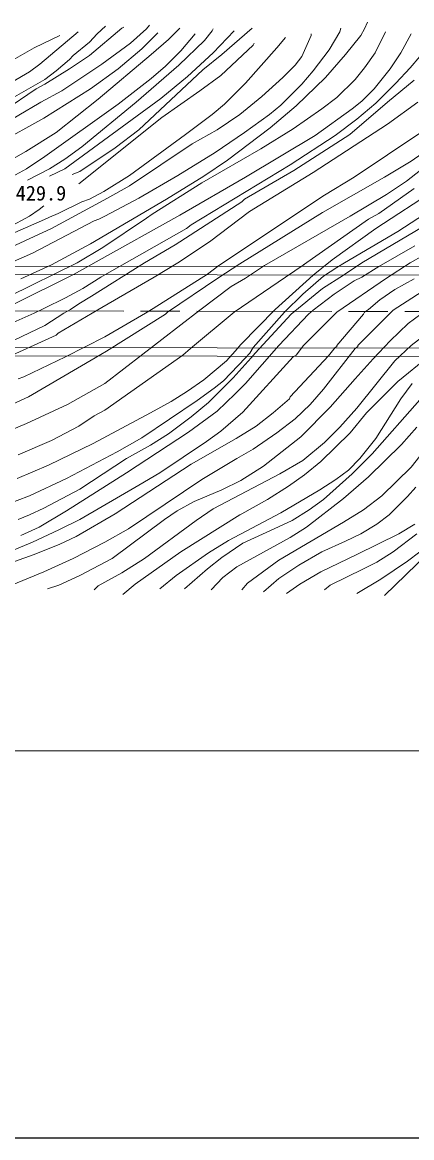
# Model space of a CAD drawing. Units: millimetres, scale not verified. Extents: x 40000 to 680000, y 20000 to 380000.
# Drawn here: x 207925 to 242554, y 205000 to 304349 of the extents above; entities that cross this region are included whole.
import ezdxf
from ezdxf.enums import TextEntityAlignment as Align

# ---------------------------------------------------------------- set-up
doc = ezdxf.new("R2010")
doc.units = ezdxf.units.MM
doc.header["$LTSCALE"] = 1000
doc.linetypes.add('CHAIN', pattern=[18.5, 12, -1.5, 3.5, -1.5])
for name, color, linetype, lineweight in [('M-BGD', 7, 'Continuous', 13), ('M-BMK', 2, 'CHAIN', 13), ('M-STR-HTXT', 7, 'Continuous', 13), ('M-TTL-BAND', 7, 'Continuous', 25)]:
    doc.layers.add(name, color=color, linetype=linetype, lineweight=lineweight)
doc.styles.add('ＭＳ ゴシック', font='')
doc.styles.get('ＭＳ ゴシック').set_extended_font_data('MS Gothic')

msp = doc.modelspace()

# ---------------------------------------------------------------- linework, layer by layer
at = {"layer": 'M-BGD'}
for p, q in [((214572, 303333), (215334, 304010)), ((218974, 303756), (219228, 304095)), ((238363, 303756), (238617, 304349)), ((211270, 303163), (208984, 302063)), ((209492, 300623), (212878, 303502)), ((213894, 301385), (216773, 303841)), ((213894, 302571), (214572, 303333)), ((216773, 303841), (216942, 303925)), ((217535, 302486), (218974, 303756)), ((219990, 303417), (218551, 301978)), ((221938, 303841), (220922, 302825)), ((222022, 301809), (223292, 303333)), ((224139, 302740), (224816, 303587)), ((224816, 303587), (224901, 303756)), ((224901, 301639), (226764, 303587)), ((225663, 301470), (228372, 303841)), ((232775, 301301), (233622, 303163)), ((233622, 303163), (233622, 303333)), ((235230, 301893), (236162, 303502)), ((236162, 303502), (236246, 303841)), ((236670, 301470), (238024, 303163)), ((238024, 303163), (238363, 303756)), ((239294, 301639), (240226, 303502)), ((241580, 301639), (242512, 303333)), ((208984, 302063), (206274, 300539)), ((212455, 301385), (213894, 302571)), ((214995, 300623), (217535, 302486)), ((220922, 302825), (219398, 301470)), ((221853, 300539), (224139, 302740)), ((225578, 299607), (228457, 302317)), ((227780, 298930), (230574, 302063)), ((228457, 302317), (228542, 302486)), ((230574, 302063), (231336, 302994)), ((210931, 300031), (212116, 301047)), ((212116, 300200), (213894, 301385)), ((212116, 301047), (212455, 301385)), ((219398, 301470), (214656, 297491)), ((218551, 301978), (216434, 300200)), ((220668, 300454), (222022, 301809)), ((222615, 299523), (224901, 301639)), ((223970, 300115), (225663, 301470)), ((232182, 300539), (232775, 301301)), ((233791, 300031), (235230, 301893)), ((234892, 299438), (236670, 301470)), ((238363, 300285), (239294, 301639)), ((240649, 300200), (241580, 301639)), ((243274, 301301), (242427, 300285)), ((208560, 299946), (209492, 300623)), ((209915, 298845), (212116, 300200)), ((211439, 298253), (214995, 300623)), ((216434, 300200), (213979, 298422)), ((218043, 297237), (221853, 300539)), ((218297, 294781), (223970, 300115)), ((219398, 299353), (220668, 300454)), ((231082, 299438), (232182, 300539)), ((237516, 299269), (238363, 300285)), ((239210, 298422), (240649, 300200)), ((242427, 300285), (241157, 298930)), ((205512, 296729), (209915, 299269)), ((205682, 298253), (208560, 299946)), ((209915, 299269), (210931, 300031)), ((216434, 297067), (219398, 299353)), ((220244, 297575), (222615, 299523)), ((223716, 298253), (225578, 299607)), ((229219, 297745), (231082, 299438)), ((232267, 296898), (234892, 299438)), ((232775, 298845), (233791, 300031)), ((235908, 297660), (237516, 299269)), ((242766, 299184), (240395, 297237)), ((209153, 298422), (206274, 296475)), ((209915, 298845), (209153, 298422)), ((209576, 297237), (211439, 298253)), ((213979, 298422), (209830, 295797)), ((220329, 295882), (223716, 298253)), ((225917, 297067), (227780, 298930)), ((230912, 296983), (232775, 298845)), ((238109, 297321), (239210, 298422)), ((241157, 298930), (239379, 297152)), ((209407, 297152), (202464, 293088)), ((209576, 297237), (209407, 297152)), ((209915, 292411), (216434, 297067)), ((214656, 297491), (210931, 294527)), ((211693, 291310), (220244, 297575)), ((213217, 293257), (218043, 297237)), ((224816, 296136), (225917, 297067)), ((227272, 296136), (229219, 297745)), ((234553, 296644), (235908, 297660)), ((240395, 297237), (237044, 294358)), ((237262, 296644), (238109, 297321)), ((239379, 297152), (237686, 295713)), ((243104, 297237), (240395, 295289)), ((222446, 294358), (224816, 296136)), ((225240, 294781), (227272, 296136)), ((227695, 294527), (229896, 296136)), ((229896, 296136), (230912, 296983)), ((229981, 294951), (232267, 296898)), ((232013, 294866), (234553, 296644)), ((233960, 294273), (237262, 296644)), ((209830, 295797), (203565, 292326)), ((212936, 289968), (220329, 295882)), ((240395, 295289), (233791, 290971)), ((237686, 295713), (235738, 294273)), ((210931, 294527), (208222, 292834)), ((216180, 293173), (218297, 294781)), ((217450, 290717), (222446, 294358)), ((223038, 293511), (225240, 294781)), ((225070, 292749), (227695, 294527)), ((226171, 292072), (229981, 294951)), ((227780, 290548), (233960, 294273)), ((229134, 293088), (232013, 294866)), ((235738, 294273), (231759, 291649)), ((232077, 291163), (237044, 294358)), ((237432, 290548), (243358, 294527)), ((211693, 292157), (213217, 293257)), ((213048, 291056), (216180, 293173)), ((217450, 289786), (223038, 293511)), ((223885, 290040), (229134, 293088)), ((244459, 293342), (242512, 291987)), ((208222, 292834), (204920, 290971)), ((209915, 292411), (208306, 291310)), ((210338, 291310), (211693, 292157)), ((221768, 290717), (225070, 292749)), ((244882, 292411), (242088, 290209)), ((208306, 291310), (206020, 290040)), ((208391, 290294), (210338, 291310)), ((210338, 290633), (211693, 291310)), ((231759, 291649), (222954, 286315)), ((224054, 290633), (226171, 292072)), ((227695, 288601), (232077, 291163)), ((242512, 291987), (240141, 290548)), ((212370, 290802), (213048, 291056)), ((215164, 289278), (217450, 290717)), ((218297, 288685), (221768, 290717)), ((220752, 288601), (224054, 290633)), ((221938, 287161), (227780, 290548)), ((233791, 290971), (228118, 287500)), ((240141, 290548), (234638, 287415)), ((234807, 288939), (237432, 290548)), ((242088, 290209), (240310, 289024)), ((213894, 288601), (215164, 289278)), ((215503, 288685), (217450, 289786)), ((219482, 287246), (223885, 290040)), ((245052, 289701), (239379, 285976)), ((239633, 287331), (242766, 289532)), ((210508, 285976), (215503, 288685)), ((211100, 287331), (213217, 288347)), ((213217, 288347), (213894, 288601)), ((213979, 284621), (220752, 288601)), ((215249, 287077), (218297, 288685)), ((221514, 284537), (227441, 288347)), ((225409, 282674), (234807, 288939)), ((227441, 288347), (227695, 288601)), ((240310, 289024), (237093, 287077)), ((209407, 287669), (208560, 287077)), ((209830, 288008), (209407, 287669)), ((210338, 286992), (211100, 287331)), ((221938, 287161), (214487, 283013)), ((219482, 287246), (218974, 286907)), ((228118, 287500), (224562, 284791)), ((234638, 287415), (227272, 282843)), ((238702, 286823), (239633, 287331)), ((243697, 287246), (241326, 285722)), ((200856, 282843), (210169, 286907)), ((208560, 287077), (206698, 286061)), ((214318, 286653), (208814, 283775)), ((210169, 286907), (210338, 286992)), ((214741, 286823), (214318, 286653)), ((214741, 286823), (215249, 287077)), ((218974, 286907), (215080, 284283)), ((222954, 286315), (222530, 285976)), ((237093, 287077), (229473, 282674)), ((232944, 282759), (238702, 286823)), ((244290, 286569), (238109, 282928)), ((210508, 285976), (204073, 283013)), ((222530, 285976), (215672, 282081)), ((239379, 285976), (235484, 283182)), ((241326, 285722), (236585, 282928)), ((210508, 282759), (213979, 284621)), ((215080, 284283), (212794, 282928)), ((218805, 282928), (221514, 284537)), ((224562, 284791), (221768, 282928)), ((242850, 284452), (239633, 282589)), ((245983, 284960), (242427, 282928)), ((208814, 283775), (206867, 282928)), ((235484, 283182), (233791, 281827)), ((167950, 282695), (268756, 282551)), ((206782, 279965), (212794, 282928)), ((207798, 281489), (210508, 282759)), ((214487, 283013), (212540, 281912)), ((214064, 279965), (218805, 282928)), ((219652, 281658), (221768, 282928)), ((224393, 281912), (225409, 282674)), ((225324, 281573), (227272, 282843)), ((227780, 281573), (229473, 282674)), ((232986, 282788), (231336, 281658)), ((234722, 281743), (235908, 282505)), ((235908, 282505), (236585, 282928)), ((236500, 281827), (238121, 282935)), ((238109, 281658), (239633, 282589)), ((240310, 281573), (242427, 282928)), ((167948, 281945), (268755, 281801)), ((207121, 279203), (212540, 281912)), ((213302, 280642), (214910, 281658)), ((214910, 281658), (215672, 282081)), ((214995, 278949), (219652, 281658)), ((219567, 278864), (224393, 281912)), ((220837, 278525), (225324, 281573)), ((226510, 280811), (227780, 281573)), ((226764, 278525), (231336, 281658)), ((230404, 278779), (233791, 281827)), ((232860, 280134), (234722, 281743)), ((234638, 280642), (236500, 281827)), ((235654, 280134), (237432, 281319)), ((235908, 278525), (240310, 281573)), ((237432, 281319), (238109, 281658)), ((245729, 281827), (240903, 278695)), ((241072, 280557), (242766, 281489)), ((211778, 279795), (213302, 280642)), ((223716, 278695), (226510, 280811)), ((231844, 278356), (234638, 280642)), ((239718, 279626), (241072, 280557)), ((209830, 278864), (211778, 279795)), ((212963, 279287), (212201, 278779)), ((212963, 279287), (214064, 279965)), ((231251, 278525), (232860, 280134)), ((233791, 278695), (235654, 280134)), ((238702, 278779), (239718, 279626)), ((205343, 276832), (208984, 278441)), ((208984, 278441), (209830, 278864)), ((209915, 277340), (211608, 278441)), ((211100, 276663), (214148, 278441)), ((212201, 278779), (211608, 278441)), ((214148, 278441), (214995, 278949)), ((215249, 272175), (223716, 278695)), ((215249, 276324), (218890, 278441)), ((215418, 275054), (220668, 278356)), ((218890, 278441), (219567, 278864)), ((220668, 278356), (220837, 278525)), ((226764, 278525), (222869, 275308)), ((227356, 275647), (230404, 278779)), ((228457, 275393), (231251, 278525)), ((228626, 274885), (231844, 278356)), ((230743, 275562), (233368, 278356)), ((235908, 278525), (232944, 275562)), ((233368, 278356), (233791, 278695)), ((235908, 275562), (238278, 278356)), ((240903, 278695), (237770, 275562)), ((238278, 278356), (238363, 278525)), ((238363, 278525), (238702, 278779)), ((242258, 277509), (243358, 278356)), ((202126, 273615), (209915, 277340)), ((240649, 275985), (242258, 277509)), ((210931, 276493), (206698, 274546)), ((210931, 276493), (211100, 276663)), ((215249, 276324), (211778, 274546)), ((242512, 275562), (244459, 277086)), ((167937, 275445), (268747, 275301)), ((222869, 275308), (222192, 274715)), ((226848, 275054), (227356, 275647)), ((227780, 272175), (230743, 275562)), ((228167, 274885), (228457, 275393)), ((232267, 274715), (232944, 275562)), ((234722, 271667), (237516, 275308)), ((235146, 274631), (235738, 275393)), ((235738, 275393), (235908, 275477)), ((235908, 275477), (235908, 275562)), ((237516, 275308), (237770, 275477)), ((237770, 275562), (237770, 275477)), ((239125, 274377), (240649, 275985)), ((241072, 274207), (242512, 275562)), ((167936, 274695), (268746, 274551)), ((208052, 272768), (211778, 274546)), ((208476, 270990), (214402, 274461)), ((215418, 275054), (214402, 274461)), ((215249, 269805), (222192, 274715)), ((224054, 272514), (226086, 274207)), ((225832, 272429), (227780, 274461)), ((226086, 274207), (226848, 275054)), ((226679, 272683), (228288, 274461)), ((227526, 269635), (232013, 274546)), ((227780, 274461), (228167, 274885)), ((228288, 274461), (228626, 274885)), ((231759, 270990), (235146, 274631)), ((232013, 274546), (232267, 274715)), ((237516, 272599), (239125, 274377)), ((237686, 269974), (241072, 274207)), ((241326, 272345), (244036, 274546)), ((207544, 272599), (208052, 272768)), ((222615, 271498), (224054, 272514)), ((224478, 270482), (226679, 272683)), ((224986, 271752), (225832, 272429)), ((235315, 270059), (237516, 272599)), ((240734, 271752), (241326, 272345)), ((211947, 270313), (215249, 272175)), ((221176, 270567), (222615, 271498)), ((223462, 270651), (224986, 271752)), ((225240, 269720), (226848, 271244)), ((226848, 271244), (227780, 272175)), ((233537, 270313), (234722, 271667)), ((238532, 269551), (240734, 271752)), ((241580, 270821), (242596, 272175)), ((206613, 270143), (208476, 270990)), ((208306, 268619), (211947, 270313)), ((218551, 267349), (223462, 270651)), ((219313, 269551), (221176, 270567)), ((222954, 269212), (224478, 270482)), ((230235, 269551), (231674, 270821)), ((231674, 270821), (231759, 270990)), ((232182, 269043), (233537, 270313)), ((239040, 265910), (243274, 270736)), ((239379, 267265), (241580, 270821)), ((212963, 268365), (214318, 269297)), ((214233, 266841), (219313, 269551)), ((214318, 269297), (215249, 269805)), ((222700, 267857), (225240, 269720)), ((225578, 267942), (227526, 269635)), ((228711, 268365), (230235, 269551)), ((232690, 267434), (235315, 270059)), ((236162, 268281), (237686, 269974)), ((237093, 267773), (238532, 269551)), ((205258, 267349), (208306, 268619)), ((210508, 267095), (212963, 268365)), ((220922, 267688), (222954, 269212)), ((226933, 267265), (228711, 268365)), ((230574, 267773), (232182, 269043)), ((234807, 266926), (236162, 268281)), ((241665, 266757), (243020, 268281)), ((216350, 266079), (218551, 267349)), ((217196, 264217), (222700, 267857)), ((219313, 266672), (220922, 267688)), ((222954, 264979), (226933, 267265)), ((224308, 267011), (225578, 267942)), ((228457, 266333), (230574, 267773)), ((229388, 264809), (232690, 267434)), ((234468, 265233), (237093, 267773)), ((237940, 265487), (239379, 267265)), ((207544, 265825), (210508, 267095)), ((210254, 264894), (214233, 266841)), ((217196, 265487), (219313, 266672)), ((220160, 264217), (224308, 267011)), ((227018, 265487), (228457, 266333)), ((232860, 265317), (234807, 266926)), ((238702, 263878), (241665, 266757)), ((242512, 264725), (244374, 267095)), ((211862, 263709), (216350, 266079)), ((213048, 262777), (217196, 265487)), ((223885, 263624), (227018, 265487)), ((230828, 264132), (232860, 265317)), ((236924, 264471), (237940, 265487)), ((237262, 264132), (239040, 265910)), ((207460, 263709), (210254, 264894)), ((216180, 260576), (222954, 264979)), ((227356, 263539), (229388, 264809)), ((233029, 264047), (234468, 265233)), ((235823, 263624), (236924, 264471)), ((239887, 262185), (242512, 264725)), ((208560, 262185), (211862, 263709)), ((211862, 260830), (217196, 264217)), ((217366, 259221), (223885, 263624)), ((218297, 263116), (220160, 264217)), ((224901, 260999), (230828, 264132)), ((225663, 262693), (227356, 263539)), ((231590, 263031), (233029, 264047)), ((234384, 262693), (235823, 263624)), ((234722, 261846), (237262, 264132)), ((236500, 261931), (238702, 263878)), ((209830, 261084), (213048, 262777)), ((213048, 260068), (218297, 263116)), ((223208, 261677), (225663, 262693)), ((229727, 261846), (231590, 263031)), ((230912, 260661), (234384, 262693)), ((242173, 262100), (242935, 262947)), ((206359, 261338), (208560, 262185)), ((221684, 260830), (223208, 261677)), ((227441, 260576), (229727, 261846)), ((233198, 259391), (236500, 261931)), ((233452, 260915), (234722, 261846)), ((238278, 260915), (239887, 262185)), ((240564, 260491), (242173, 262100)), ((207544, 260068), (208560, 260491)), ((208560, 260491), (209830, 261084)), ((209407, 259391), (211862, 260830)), ((212709, 258544), (216180, 260576)), ((220583, 260068), (221684, 260830)), ((222022, 257189), (227272, 260491)), ((223377, 259983), (224901, 260999)), ((226256, 258205), (230912, 260661)), ((227272, 260491), (227441, 260576)), ((231928, 259983), (233452, 260915)), ((236500, 259814), (238278, 260915)), ((239464, 259645), (240564, 260491)), ((207798, 258629), (209407, 259391)), ((211185, 259137), (213048, 260068)), ((215926, 256597), (220583, 260068)), ((218805, 256597), (223377, 259983)), ((230320, 259221), (231928, 259983)), ((230743, 256427), (236500, 259814)), ((231759, 258459), (233198, 259391)), ((238024, 258798), (239464, 259645)), ((241411, 258798), (242850, 259645)), ((208814, 258036), (211185, 259137)), ((211270, 257867), (212709, 258544)), ((215249, 258036), (217366, 259221)), ((227018, 255835), (231759, 258459)), ((227526, 257951), (230320, 259221)), ((236670, 258121), (238024, 258798)), ((237686, 256935), (241411, 258798)), ((240903, 257189), (243020, 258798)), ((205174, 256512), (208814, 258036)), ((208984, 256935), (211270, 257867)), ((212455, 256597), (215249, 258036)), ((224478, 257105), (226256, 258205)), ((225663, 256681), (227526, 257951)), ((234553, 257189), (236670, 258121)), ((205851, 255835), (208984, 256935)), ((209830, 255411), (212455, 256597)), ((213048, 255073), (215926, 256597)), ((216773, 255327), (218805, 256597)), ((217958, 254311), (222022, 257189)), ((221599, 255073), (224478, 257105)), ((224393, 255665), (225663, 256681)), ((227949, 254395), (230743, 256427)), ((232521, 256004), (234553, 257189)), ((234468, 255411), (237686, 256935)), ((239464, 256258), (240903, 257189)), ((239802, 254734), (242173, 256343)), ((240141, 253295), (243951, 257020)), ((242173, 256343), (243274, 257189)), ((206613, 254057), (209830, 255411)), ((214656, 254141), (216773, 255327)), ((222361, 253887), (224393, 255665)), ((225748, 254903), (227018, 255835)), ((230743, 254819), (232521, 256004)), ((232606, 254311), (234468, 255411)), ((235315, 254226), (238278, 255665)), ((238278, 255665), (239464, 256258)), ((211185, 254226), (213048, 255073)), ((220160, 253887), (221599, 255073)), ((224732, 253803), (225748, 254903)), ((227441, 253803), (227949, 254395)), ((229388, 253633), (230743, 254819)), ((237686, 253464), (239802, 254734)), ((210169, 253887), (211185, 254226)), ((214318, 253803), (214656, 254141)), ((216858, 253379), (217958, 254311)), ((231420, 253464), (232606, 254311)), ((234807, 253803), (235315, 254226))]:
    msp.add_line(p, q, dxfattribs=at)
at = {"layer": 'M-BMK'}
msp.add_line((167943, 278695), (268751, 278551), dxfattribs=at)
at = {"layer": 'M-STR-HTXT'}
msp.add_line((66969, 239466), (293227, 239466), dxfattribs=at)
at = {"layer": 'M-TTL-BAND'}
msp.add_line((40000, 205000), (579000, 205000), dxfattribs=at)

# ---------------------------------------------------------------- texts
at = {"layer": 'M-BGD', "style": 'ＭＳ ゴシック'}
msp.add_text('429.9', height=1320, dxfattribs=at).set_placement((207339, 288077), align=Align.BOTTOM_LEFT)

doc.saveas('drawing.dxf')
